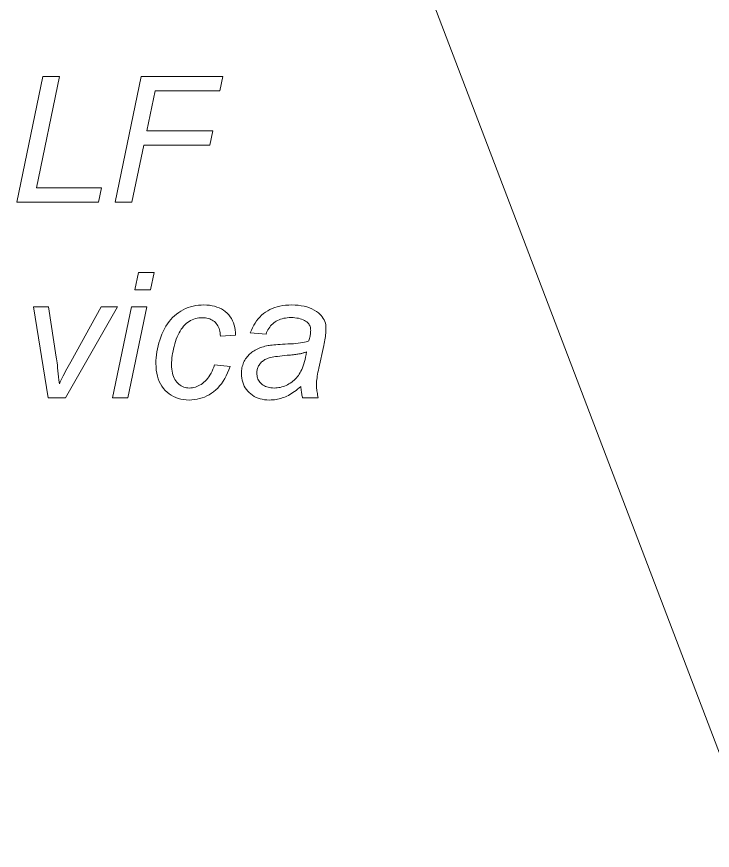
# Model space of a CAD drawing. Extents: x 0 to 297, y 0 to 420.
# Drawn here: x 117.17 to 139.35, y 125.25 to 151.81 of the extents above; entities that cross this region are included whole.
import ezdxf

# ---------------------------------------------------------------- set-up
doc = ezdxf.new("R2010")
doc.units = 0

msp = doc.modelspace()

# ---------------------------------------------------------------- linework, layer by layer
at = {"color": 7, "lineweight": 13}
msp.add_lwpolyline([(118.818, 182.747), (140.756, 125.251), (159.655, 125.251)], dxfattribs=at)
for points in [[(117.174, 145.909), (118.008, 149.909), (118.543, 149.909), (117.804, 146.362), (119.88, 146.362), (119.785, 145.909)], [(120.311, 145.909), (121.146, 149.909), (123.747, 149.909), (123.651, 149.453), (121.586, 149.453), (121.321, 148.179), (123.425, 148.179), (123.329, 147.723), (121.225, 147.723), (120.846, 145.909)], [(120.944, 143.107), (121.062, 143.666), (121.553, 143.666), (121.436, 143.107)], [(118.18, 139.666), (117.706, 142.564), (118.186, 142.564), (118.434, 140.967), (118.443, 140.912), (118.451, 140.849), (118.46, 140.781), (118.47, 140.705), (118.48, 140.623), (118.49, 140.534), (118.501, 140.439), (118.512, 140.337), (118.523, 140.229), (118.535, 140.113), (118.564, 140.176), (118.595, 140.24), (118.627, 140.307), (118.661, 140.374), (118.697, 140.444), (118.734, 140.516), (118.773, 140.589), (118.813, 140.664), (118.855, 140.741), (118.898, 140.82), (119.867, 142.564), (120.388, 142.564), (118.729, 139.666)], [(120.224, 139.666), (120.83, 142.564), (121.324, 142.564), (120.718, 139.666)], [(123.485, 140.722), (123.978, 140.67), (123.94, 140.564), (123.898, 140.464), (123.853, 140.369), (123.805, 140.28), (123.754, 140.197), (123.699, 140.119), (123.642, 140.047), (123.581, 139.98), (123.517, 139.919), (123.451, 139.864), (123.381, 139.814), (123.31, 139.769), (123.237, 139.729), (123.162, 139.695), (123.085, 139.666), (123.006, 139.643), (122.925, 139.624), (122.842, 139.611), (122.758, 139.603), (122.672, 139.6), (122.579, 139.604), (122.49, 139.613), (122.404, 139.628), (122.322, 139.649), (122.244, 139.677), (122.169, 139.71), (122.098, 139.75), (122.031, 139.796), (121.967, 139.848), (121.906, 139.906), (121.85, 139.97), (121.801, 140.038), (121.757, 140.111), (121.718, 140.189), (121.686, 140.272), (121.66, 140.36), (121.639, 140.453), (121.625, 140.55), (121.616, 140.653), (121.613, 140.76), (121.615, 140.855), (121.62, 140.949), (121.63, 141.043), (121.643, 141.137), (121.66, 141.231), (121.681, 141.324), (121.705, 141.417), (121.733, 141.509), (121.765, 141.601), (121.801, 141.693), (121.84, 141.783), (121.883, 141.868), (121.929, 141.948), (121.978, 142.025), (122.03, 142.097), (122.085, 142.164), (122.144, 142.227), (122.206, 142.286), (122.272, 142.34), (122.34, 142.39), (122.411, 142.436), (122.484, 142.476), (122.559, 142.512), (122.636, 142.543), (122.716, 142.569), (122.797, 142.591), (122.88, 142.608), (122.965, 142.62), (123.052, 142.627), (123.141, 142.629), (123.232, 142.626), (123.32, 142.619), (123.403, 142.605), (123.483, 142.587), (123.559, 142.563), (123.631, 142.534), (123.699, 142.5), (123.763, 142.461), (123.824, 142.416), (123.88, 142.366), (123.932, 142.311), (123.978, 142.254), (124.019, 142.192), (124.055, 142.128), (124.085, 142.06), (124.109, 141.988), (124.129, 141.914), (124.142, 141.835), (124.15, 141.754), (124.153, 141.669), (123.667, 141.636), (123.665, 141.69), (123.66, 141.741), (123.652, 141.79), (123.641, 141.837), (123.626, 141.881), (123.609, 141.923), (123.588, 141.963), (123.564, 142), (123.538, 142.035), (123.508, 142.067), (123.475, 142.097), (123.441, 142.123), (123.405, 142.146), (123.366, 142.167), (123.326, 142.184), (123.284, 142.198), (123.239, 142.209), (123.193, 142.216), (123.145, 142.221), (123.094, 142.223), (123.036, 142.221), (122.979, 142.215), (122.923, 142.206), (122.869, 142.192), (122.817, 142.175), (122.766, 142.155), (122.717, 142.13), (122.669, 142.102), (122.623, 142.07), (122.579, 142.034), (122.536, 141.995), (122.495, 141.951), (122.456, 141.904), (122.419, 141.852), (122.384, 141.797), (122.351, 141.738), (122.319, 141.675), (122.29, 141.608), (122.262, 141.537), (122.236, 141.463), (122.213, 141.386), (122.192, 141.31), (122.173, 141.235), (122.157, 141.161), (122.143, 141.086), (122.132, 141.013), (122.123, 140.94), (122.117, 140.868), (122.113, 140.796), (122.112, 140.725), (122.114, 140.652), (122.119, 140.584), (122.127, 140.519), (122.138, 140.457), (122.153, 140.4), (122.171, 140.346), (122.192, 140.296), (122.217, 140.25), (122.245, 140.207), (122.276, 140.168), (122.309, 140.133), (122.344, 140.101), (122.381, 140.073), (122.419, 140.049), (122.459, 140.029), (122.5, 140.012), (122.543, 139.999), (122.587, 139.99), (122.632, 139.984), (122.68, 139.982), (122.728, 139.984), (122.775, 139.99), (122.822, 139.999), (122.869, 140.012), (122.915, 140.028), (122.96, 140.048), (123.006, 140.072), (123.051, 140.099), (123.095, 140.131), (123.139, 140.165), (123.182, 140.204), (123.224, 140.246), (123.263, 140.292), (123.3, 140.342), (123.336, 140.396), (123.369, 140.453), (123.401, 140.515), (123.431, 140.58), (123.459, 140.649)], [(126.232, 140.026), (126.181, 139.983), (126.13, 139.942), (126.08, 139.904), (126.03, 139.868), (125.981, 139.835), (125.931, 139.804), (125.883, 139.775), (125.834, 139.748), (125.786, 139.724), (125.738, 139.703), (125.691, 139.683), (125.642, 139.666), (125.593, 139.651), (125.543, 139.637), (125.493, 139.626), (125.442, 139.617), (125.39, 139.61), (125.338, 139.605), (125.285, 139.601), (125.231, 139.6), (125.152, 139.603), (125.077, 139.61), (125.004, 139.622), (124.935, 139.638), (124.869, 139.659), (124.806, 139.685), (124.746, 139.716), (124.689, 139.751), (124.635, 139.792), (124.584, 139.836), (124.538, 139.885), (124.496, 139.936), (124.459, 139.99), (124.427, 140.046), (124.4, 140.106), (124.378, 140.167), (124.361, 140.232), (124.348, 140.299), (124.341, 140.368), (124.339, 140.441), (124.34, 140.489), (124.343, 140.536), (124.349, 140.581), (124.356, 140.626), (124.366, 140.67), (124.378, 140.712), (124.393, 140.753), (124.409, 140.794), (124.428, 140.833), (124.449, 140.871), (124.472, 140.907), (124.496, 140.942), (124.522, 140.976), (124.549, 141.008), (124.578, 141.039), (124.608, 141.068), (124.639, 141.096), (124.672, 141.122), (124.707, 141.147), (124.742, 141.171), (124.78, 141.193), (124.819, 141.213), (124.86, 141.233), (124.902, 141.251), (124.946, 141.268), (124.991, 141.283), (125.039, 141.298), (125.087, 141.311), (125.138, 141.323), (125.19, 141.333), (125.226, 141.339), (125.268, 141.346), (125.317, 141.351), (125.371, 141.357), (125.431, 141.362), (125.497, 141.367), (125.569, 141.372), (125.647, 141.377), (125.732, 141.381), (125.822, 141.385), (125.912, 141.389), (125.997, 141.395), (126.077, 141.402), (126.152, 141.41), (126.221, 141.419), (126.285, 141.429), (126.344, 141.441), (126.397, 141.454), (126.446, 141.468), (126.489, 141.483), (126.5, 141.523), (126.509, 141.561), (126.518, 141.598), (126.525, 141.634), (126.532, 141.668), (126.537, 141.701), (126.541, 141.732), (126.544, 141.763), (126.545, 141.791), (126.546, 141.819), (126.545, 141.852), (126.541, 141.885), (126.535, 141.915), (126.526, 141.944), (126.515, 141.972), (126.501, 141.998), (126.485, 142.023), (126.466, 142.047), (126.444, 142.068), (126.421, 142.089), (126.385, 142.115), (126.345, 142.138), (126.303, 142.158), (126.258, 142.176), (126.209, 142.191), (126.157, 142.203), (126.102, 142.213), (126.044, 142.22), (125.983, 142.224), (125.918, 142.225), (125.857, 142.224), (125.799, 142.22), (125.742, 142.213), (125.688, 142.203), (125.636, 142.191), (125.586, 142.176), (125.538, 142.158), (125.493, 142.137), (125.45, 142.114), (125.41, 142.087), (125.371, 142.059), (125.335, 142.028), (125.301, 141.994), (125.269, 141.959), (125.239, 141.921), (125.211, 141.88), (125.185, 141.838), (125.162, 141.793), (125.141, 141.746), (125.122, 141.696), (124.622, 141.74), (124.655, 141.824), (124.691, 141.904), (124.73, 141.98), (124.773, 142.052), (124.82, 142.12), (124.87, 142.184), (124.924, 142.244), (124.981, 142.3), (125.042, 142.352), (125.107, 142.4), (125.175, 142.443), (125.246, 142.482), (125.321, 142.517), (125.4, 142.547), (125.482, 142.572), (125.567, 142.592), (125.656, 142.608), (125.748, 142.62), (125.844, 142.627), (125.943, 142.629), (126.048, 142.627), (126.149, 142.619), (126.245, 142.606), (126.337, 142.588), (126.425, 142.565), (126.507, 142.537), (126.586, 142.503), (126.66, 142.465), (126.729, 142.421), (126.794, 142.373), (126.84, 142.333), (126.881, 142.292), (126.917, 142.248), (126.948, 142.201), (126.974, 142.153), (126.996, 142.102), (127.013, 142.049), (127.025, 141.994), (127.032, 141.936), (127.034, 141.876), (127.034, 141.829), (127.032, 141.78), (127.028, 141.73), (127.023, 141.679), (127.017, 141.626), (127.01, 141.571), (127.001, 141.515), (126.991, 141.458), (126.979, 141.399), (126.966, 141.339), (126.805, 140.618), (126.791, 140.551), (126.778, 140.486), (126.766, 140.423), (126.756, 140.364), (126.748, 140.306), (126.741, 140.252), (126.736, 140.2), (126.732, 140.15), (126.73, 140.103), (126.729, 140.059), (126.729, 140.03), (126.731, 139.999), (126.734, 139.966), (126.738, 139.93), (126.744, 139.892), (126.75, 139.852), (126.758, 139.809), (126.767, 139.764), (126.777, 139.716), (126.789, 139.666), (126.29, 139.666), (126.282, 139.695), (126.274, 139.726), (126.267, 139.758), (126.261, 139.792), (126.255, 139.827), (126.249, 139.864), (126.244, 139.902), (126.24, 139.942), (126.236, 139.983)], [(126.415, 141.134), (126.394, 141.126), (126.373, 141.118), (126.351, 141.111), (126.33, 141.104), (126.308, 141.098), (126.285, 141.092), (126.263, 141.086), (126.24, 141.081), (126.216, 141.076), (126.193, 141.071), (126.167, 141.067), (126.139, 141.062), (126.107, 141.058), (126.072, 141.053), (126.034, 141.049), (125.993, 141.044), (125.948, 141.039), (125.901, 141.034), (125.85, 141.03), (125.796, 141.025), (125.712, 141.017), (125.633, 141.009), (125.56, 141), (125.491, 140.991), (125.428, 140.981), (125.37, 140.972), (125.316, 140.961), (125.268, 140.951), (125.225, 140.939), (125.187, 140.928), (125.153, 140.915), (125.12, 140.902), (125.089, 140.886), (125.059, 140.87), (125.032, 140.852), (125.006, 140.832), (124.982, 140.812), (124.959, 140.789), (124.939, 140.766), (124.92, 140.741), (124.903, 140.715), (124.887, 140.689), (124.874, 140.662), (124.862, 140.634), (124.852, 140.606), (124.844, 140.577), (124.838, 140.548), (124.833, 140.518), (124.831, 140.488), (124.83, 140.457), (124.831, 140.416), (124.836, 140.377), (124.843, 140.339), (124.853, 140.303), (124.866, 140.268), (124.881, 140.235), (124.9, 140.203), (124.921, 140.173), (124.946, 140.144), (124.973, 140.116), (125.003, 140.091), (125.035, 140.068), (125.07, 140.048), (125.107, 140.031), (125.147, 140.016), (125.189, 140.004), (125.233, 139.994), (125.28, 139.988), (125.329, 139.984), (125.381, 139.982), (125.43, 139.984), (125.478, 139.988), (125.527, 139.994), (125.574, 140.003), (125.622, 140.015), (125.669, 140.029), (125.715, 140.046), (125.762, 140.065), (125.807, 140.087), (125.853, 140.112), (125.897, 140.139), (125.94, 140.168), (125.98, 140.199), (126.019, 140.232), (126.056, 140.267), (126.09, 140.304), (126.123, 140.344), (126.154, 140.385), (126.183, 140.428), (126.21, 140.474), (126.236, 140.522), (126.26, 140.574), (126.284, 140.63), (126.306, 140.691), (126.327, 140.755), (126.347, 140.823), (126.366, 140.895), (126.383, 140.97), (126.4, 141.05)]]:
    msp.add_lwpolyline(points, close=True, dxfattribs=at)

doc.saveas('drawing.dxf')
